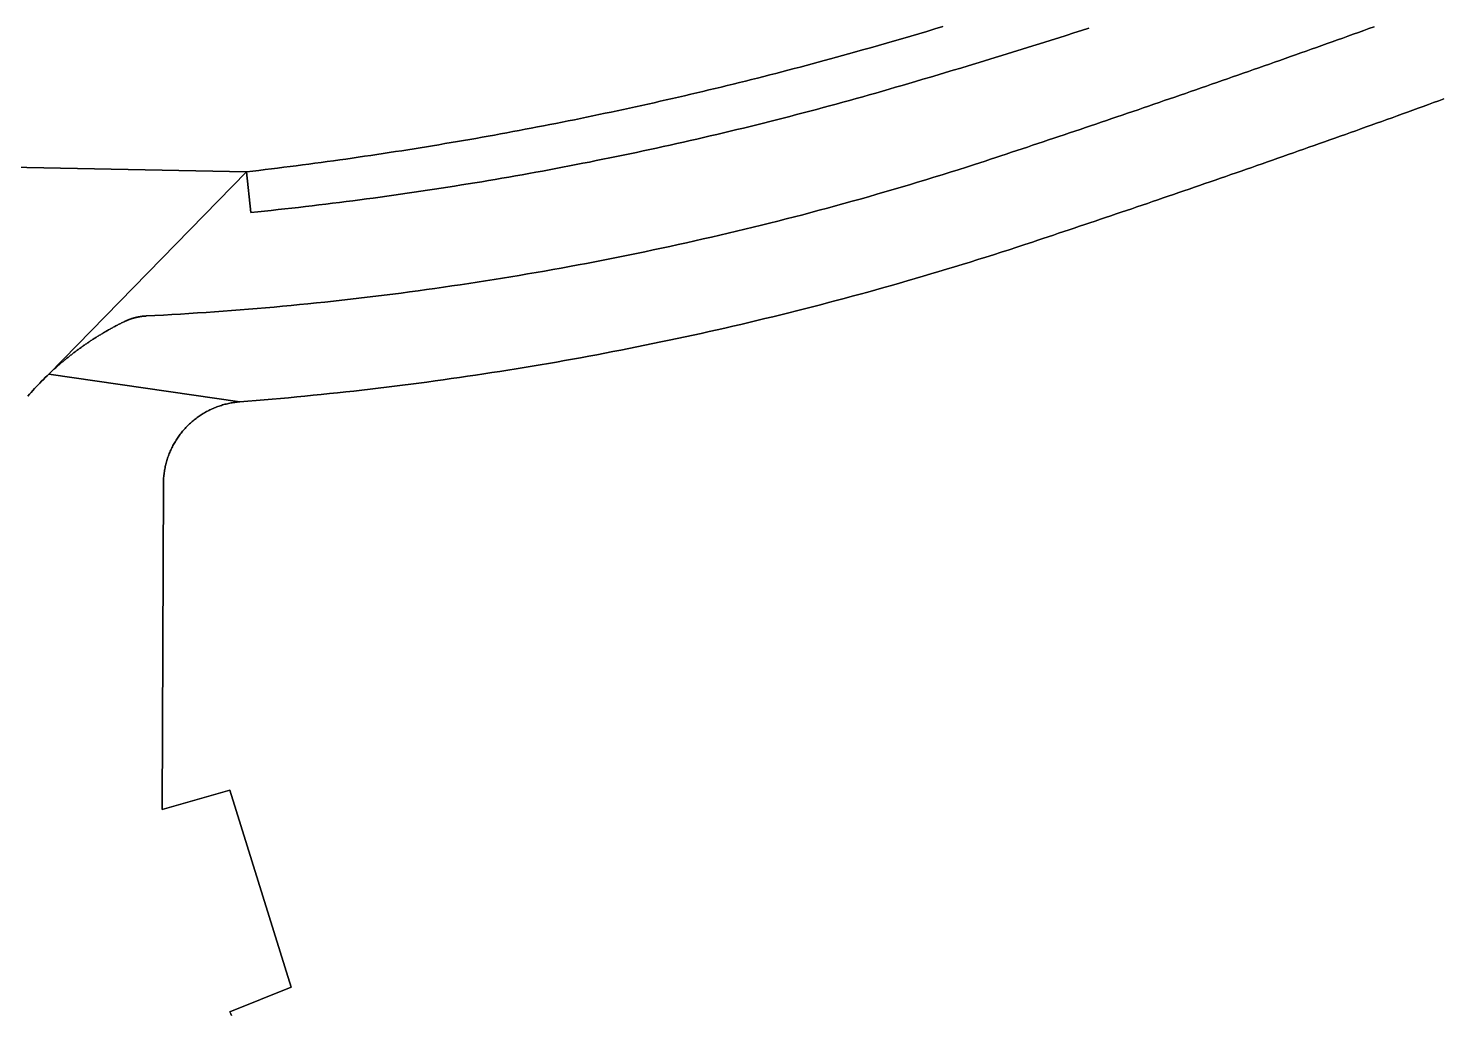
# Model space of a CAD drawing. Header units: metres. Extents: x -127 to 442, y -186 to 462.
# Drawn here: x 101.39 to 140.71, y 94.18 to 121.61 of the extents above; entities that cross this region are included whole.
import ezdxf

# ---------------------------------------------------------------- set-up
doc = ezdxf.new("R2010")
doc.units = ezdxf.units.M

msp = doc.modelspace()

# ---------------------------------------------------------------- linework, layer by layer
at = {"layer": 'road_0', "color": 8}
for points in [[(138.834, 121.651), (138.689, 121.599), (138.543, 121.546), (138.397, 121.494), (138.252, 121.442), (138.106, 121.389), (137.96, 121.337), (137.815, 121.285), (137.669, 121.233), (137.523, 121.181), (137.378, 121.129), (137.232, 121.077), (137.086, 121.025), (136.94, 120.973), (136.794, 120.921), (136.649, 120.87), (136.503, 120.818), (136.357, 120.766), (136.211, 120.715), (136.065, 120.663), (135.919, 120.612), (135.773, 120.56), (135.627, 120.509), (135.481, 120.458), (135.335, 120.406), (135.189, 120.355), (135.043, 120.304), (134.897, 120.253), (134.751, 120.202), (134.605, 120.151), (134.459, 120.1), (134.313, 120.049), (134.166, 119.998), (134.02, 119.948), (133.874, 119.897), (133.728, 119.846), (133.582, 119.796), (133.435, 119.745), (133.289, 119.695), (133.143, 119.644), (132.996, 119.594), (132.85, 119.544), (132.704, 119.493), (132.557, 119.443), (132.411, 119.393), (132.265, 119.343), (132.118, 119.293), (131.972, 119.243), (131.825, 119.193), (131.679, 119.143), (131.532, 119.093), (131.386, 119.043), (131.239, 118.993), (131.093, 118.944), (130.946, 118.894), (130.8, 118.845), (130.653, 118.795), (130.506, 118.746), (130.36, 118.696), (130.213, 118.647), (130.066, 118.598), (129.92, 118.548), (129.773, 118.499), (129.626, 118.45), (129.479, 118.401), (129.333, 118.352), (129.186, 118.303), (129.039, 118.254), (128.892, 118.205), (128.745, 118.156), (128.599, 118.107), (128.452, 118.059), (128.305, 118.01), (128.158, 117.961), (128.011, 117.913), (127.864, 117.864), (127.717, 117.816), (127.717, 117.816), (127.491, 117.744), (127.265, 117.672), (127.039, 117.601), (126.812, 117.53), (126.585, 117.46), (126.358, 117.391), (126.131, 117.322), (125.904, 117.253), (125.677, 117.186), (125.449, 117.119), (125.221, 117.052), (124.993, 116.987), (124.765, 116.921), (124.537, 116.857), (124.308, 116.793), (124.08, 116.729), (123.851, 116.666), (123.622, 116.604), (123.393, 116.543), (123.163, 116.482), (122.934, 116.421), (122.704, 116.361), (122.475, 116.302), (122.245, 116.244), (122.015, 116.186), (121.784, 116.128), (121.554, 116.072), (121.323, 116.015), (121.093, 115.96), (120.862, 115.905), (120.631, 115.851), (120.4, 115.797), (120.168, 115.744), (119.937, 115.691), (119.705, 115.639), (119.474, 115.588), (119.242, 115.538), (119.01, 115.488), (118.778, 115.438), (118.546, 115.389), (118.313, 115.341), (118.081, 115.293), (117.848, 115.246), (117.616, 115.2), (117.383, 115.154), (117.15, 115.109), (116.917, 115.065), (116.684, 115.021), (116.45, 114.977), (116.217, 114.935), (115.983, 114.893), (115.75, 114.851), (115.516, 114.81), (115.282, 114.77), (115.048, 114.731), (114.814, 114.692), (114.58, 114.653), (114.346, 114.615), (114.111, 114.578), (113.877, 114.542), (113.642, 114.506), (113.408, 114.471), (113.173, 114.436), (112.938, 114.402), (112.703, 114.368), (112.468, 114.336), (112.233, 114.303), (111.998, 114.272), (111.763, 114.241), (111.527, 114.211), (111.292, 114.181), (111.057, 114.152), (110.821, 114.123), (110.585, 114.096), (110.35, 114.068), (110.114, 114.042), (109.878, 114.016), (109.642, 113.99), (109.406, 113.966), (109.17, 113.942), (108.934, 113.918), (108.698, 113.895), (108.462, 113.873), (108.225, 113.851), (107.989, 113.83), (107.752, 113.81), (107.516, 113.79), (107.28, 113.771), (107.043, 113.753), (106.806, 113.735), (106.57, 113.718), (106.333, 113.701), (106.096, 113.685), (105.859, 113.67), (105.623, 113.655), (105.386, 113.641), (105.149, 113.627), (104.912, 113.614), (104.675, 113.602), (104.675, 113.602), (104.668, 113.602), (104.662, 113.601), (104.655, 113.601), (104.649, 113.6), (104.642, 113.6), (104.636, 113.6), (104.629, 113.599), (104.623, 113.599), (104.616, 113.598), (104.61, 113.597), (104.603, 113.597), (104.597, 113.596), (104.59, 113.596), (104.584, 113.595), (104.577, 113.594), (104.571, 113.593), (104.564, 113.593), (104.558, 113.592), (104.551, 113.591), (104.545, 113.59), (104.538, 113.589), (104.532, 113.588), (104.525, 113.587), (104.519, 113.587), (104.512, 113.586), (104.506, 113.585), (104.499, 113.583), (104.493, 113.582), (104.486, 113.581), (104.48, 113.58), (104.474, 113.579), (104.467, 113.578), (104.461, 113.577), (104.454, 113.576), (104.448, 113.574), (104.441, 113.573), (104.435, 113.572), (104.429, 113.57), (104.422, 113.569), (104.416, 113.568), (104.409, 113.566), (104.403, 113.565), (104.397, 113.563), (104.39, 113.562), (104.384, 113.56), (104.378, 113.559), (104.371, 113.557), (104.365, 113.556), (104.358, 113.554), (104.352, 113.552), (104.346, 113.551), (104.339, 113.549), (104.333, 113.547), (104.327, 113.546), (104.321, 113.544), (104.314, 113.542), (104.308, 113.54), (104.302, 113.538), (104.295, 113.537), (104.289, 113.535), (104.283, 113.533), (104.277, 113.531), (104.27, 113.529), (104.264, 113.527), (104.258, 113.525), (104.252, 113.523), (104.246, 113.521), (104.239, 113.519), (104.233, 113.516), (104.227, 113.514), (104.221, 113.512), (104.215, 113.51), (104.208, 113.508), (104.202, 113.505), (104.196, 113.503), (104.19, 113.501), (104.184, 113.499), (104.178, 113.496), (104.172, 113.494), (104.166, 113.491), (104.16, 113.489), (104.154, 113.486), (104.147, 113.484), (104.141, 113.482), (104.135, 113.479), (104.129, 113.476), (104.123, 113.474), (104.117, 113.471), (104.111, 113.469), (104.105, 113.466), (104.099, 113.463), (104.093, 113.461), (104.087, 113.458), (104.082, 113.455), (104.076, 113.452), (104.07, 113.45), (104.064, 113.447), (104.058, 113.444), (104.052, 113.441), (104.052, 113.441), (104.029, 113.43), (104.006, 113.418), (103.983, 113.407), (103.959, 113.395), (103.936, 113.383), (103.913, 113.371), (103.89, 113.36), (103.868, 113.348), (103.845, 113.336), (103.822, 113.324), (103.799, 113.312), (103.776, 113.299), (103.753, 113.287), (103.731, 113.275), (103.708, 113.262), (103.685, 113.25), (103.663, 113.237), (103.64, 113.225), (103.618, 113.212), (103.595, 113.199), (103.573, 113.186), (103.55, 113.174), (103.528, 113.161), (103.506, 113.148), (103.483, 113.135), (103.461, 113.121), (103.439, 113.108), (103.417, 113.095), (103.395, 113.081), (103.373, 113.068), (103.351, 113.055), (103.329, 113.041), (103.307, 113.027), (103.285, 113.014), (103.263, 113), (103.241, 112.986), (103.219, 112.972), (103.197, 112.958), (103.176, 112.944), (103.154, 112.93), (103.132, 112.916), (103.111, 112.902), (103.089, 112.887), (103.068, 112.873), (103.046, 112.858), (103.025, 112.844), (103.004, 112.829), (102.982, 112.815), (102.961, 112.8), (102.94, 112.785), (102.919, 112.77), (102.898, 112.756), (102.877, 112.741), (102.856, 112.726), (102.835, 112.71), (102.814, 112.695), (102.793, 112.68), (102.772, 112.665), (102.751, 112.65), (102.73, 112.634), (102.71, 112.619), (102.689, 112.603), (102.668, 112.587), (102.648, 112.572), (102.627, 112.556), (102.607, 112.54), (102.586, 112.524), (102.566, 112.509), (102.546, 112.493), (102.525, 112.477), (102.505, 112.46), (102.485, 112.444), (102.465, 112.428), (102.445, 112.412), (102.425, 112.395), (102.405, 112.379), (102.385, 112.363), (102.365, 112.346), (102.345, 112.329), (102.326, 112.313), (102.306, 112.296), (102.286, 112.279), (102.267, 112.262), (102.247, 112.246), (102.228, 112.229), (102.208, 112.212), (102.189, 112.194), (102.169, 112.177), (102.15, 112.16), (102.131, 112.143), (102.112, 112.126), (102.092, 112.108), (102.073, 112.091), (102.054, 112.073), (102.035, 112.056), (102.016, 112.038), (101.998, 112.02), (101.979, 112.003), (101.96, 111.985), (101.96, 111.985), (107.27, 111.213), (107.27, 111.213), (107.497, 111.231), (107.724, 111.249), (107.951, 111.268), (108.178, 111.288), (108.405, 111.308), (108.632, 111.328), (108.859, 111.35), (109.086, 111.371), (109.313, 111.394), (109.539, 111.416), (109.766, 111.44), (109.993, 111.464), (110.219, 111.488), (110.445, 111.513), (110.672, 111.539), (110.898, 111.565), (111.124, 111.592), (111.351, 111.619), (111.577, 111.647), (111.803, 111.676), (112.029, 111.705), (112.255, 111.734), (112.481, 111.764), (112.706, 111.795), (112.932, 111.826), (113.158, 111.858), (113.383, 111.89), (113.609, 111.923), (113.834, 111.956), (114.059, 111.99), (114.285, 112.025), (114.51, 112.06), (114.735, 112.096), (114.96, 112.132), (115.185, 112.169), (115.409, 112.206), (115.634, 112.244), (115.859, 112.282), (116.083, 112.321), (116.308, 112.361), (116.532, 112.401), (116.756, 112.441), (116.98, 112.483), (117.204, 112.524), (117.428, 112.567), (117.652, 112.609), (117.875, 112.653), (118.099, 112.697), (118.322, 112.741), (118.546, 112.786), (118.769, 112.832), (118.992, 112.878), (119.215, 112.925), (119.438, 112.972), (119.661, 113.02), (119.884, 113.068), (120.106, 113.117), (120.328, 113.166), (120.551, 113.216), (120.773, 113.267), (120.995, 113.318), (121.217, 113.369), (121.439, 113.422), (121.66, 113.474), (121.882, 113.527), (122.103, 113.581), (122.325, 113.636), (122.546, 113.691), (122.767, 113.746), (122.988, 113.802), (123.208, 113.858), (123.429, 113.915), (123.649, 113.973), (123.87, 114.031), (124.09, 114.09), (124.31, 114.149), (124.53, 114.209), (124.749, 114.269), (124.969, 114.33), (125.188, 114.391), (125.408, 114.453), (125.627, 114.516), (125.846, 114.579), (126.065, 114.642), (126.283, 114.706), (126.502, 114.771), (126.72, 114.836), (126.938, 114.902), (127.156, 114.968), (127.374, 115.035), (127.592, 115.102), (127.809, 115.17), (128.027, 115.239), (128.244, 115.307), (128.461, 115.377), (128.678, 115.447), (128.894, 115.517), (129.111, 115.588), (129.327, 115.66), (129.327, 115.66), (129.473, 115.708), (129.618, 115.757), (129.764, 115.805), (129.909, 115.854), (130.055, 115.902), (130.201, 115.951), (130.346, 116), (130.492, 116.049), (130.637, 116.097), (130.782, 116.146), (130.928, 116.195), (131.073, 116.244), (131.219, 116.293), (131.364, 116.342), (131.51, 116.391), (131.655, 116.44), (131.8, 116.49), (131.946, 116.539), (132.091, 116.588), (132.236, 116.638), (132.382, 116.687), (132.527, 116.736), (132.672, 116.786), (132.817, 116.836), (132.962, 116.885), (133.108, 116.935), (133.253, 116.985), (133.398, 117.034), (133.543, 117.084), (133.688, 117.134), (133.833, 117.184), (133.978, 117.234), (134.123, 117.284), (134.268, 117.334), (134.414, 117.384), (134.559, 117.435), (134.704, 117.485), (134.848, 117.535), (134.993, 117.586), (135.138, 117.636), (135.283, 117.686), (135.428, 117.737), (135.573, 117.787), (135.718, 117.838), (135.863, 117.889), (136.008, 117.939), (136.152, 117.99), (136.297, 118.041), (136.442, 118.092), (136.587, 118.143), (136.731, 118.194), (136.876, 118.245), (137.021, 118.296), (137.166, 118.347), (137.31, 118.398), (137.455, 118.45), (137.6, 118.501), (137.744, 118.552), (137.889, 118.604), (138.033, 118.655), (138.178, 118.707), (138.322, 118.758), (138.467, 118.81), (138.611, 118.861), (138.756, 118.913), (138.9, 118.965), (139.045, 119.017), (139.189, 119.069), (139.334, 119.12), (139.478, 119.172), (139.622, 119.224), (139.767, 119.277), (139.911, 119.329), (140.055, 119.381), (140.2, 119.433), (140.344, 119.485), (140.488, 119.538), (140.632, 119.59), (140.777, 119.642)], [(130.897, 121.611), (130.688, 121.544), (130.479, 121.477), (130.27, 121.411), (130.06, 121.344), (129.851, 121.278), (129.641, 121.212), (129.432, 121.146), (129.222, 121.081), (129.012, 121.016), (128.803, 120.951), (128.593, 120.886), (128.383, 120.821), (128.173, 120.757), (127.963, 120.693), (127.753, 120.629), (127.542, 120.565), (127.332, 120.502), (127.122, 120.439), (126.911, 120.376), (126.701, 120.313), (126.49, 120.25), (126.28, 120.188), (126.069, 120.126), (126.069, 120.126), (125.886, 120.072), (125.703, 120.018), (125.52, 119.965), (125.337, 119.912), (125.154, 119.859), (124.971, 119.806), (124.787, 119.754), (124.604, 119.703), (124.42, 119.651), (124.237, 119.6), (124.053, 119.55), (123.869, 119.499), (123.685, 119.45), (123.501, 119.4), (123.317, 119.351), (123.133, 119.302), (122.948, 119.253), (122.764, 119.205), (122.579, 119.157), (122.395, 119.11), (122.21, 119.063), (122.025, 119.016), (121.84, 118.969), (121.655, 118.923), (121.47, 118.878), (121.285, 118.832), (121.1, 118.787), (120.915, 118.743), (120.729, 118.698), (120.544, 118.654), (120.358, 118.611), (120.173, 118.567), (119.987, 118.525), (119.801, 118.482), (119.615, 118.44), (119.429, 118.398), (119.243, 118.357), (119.057, 118.315), (118.871, 118.275), (118.684, 118.234), (118.498, 118.194), (118.312, 118.154), (118.125, 118.115), (117.938, 118.076), (117.752, 118.037), (117.565, 117.999), (117.378, 117.961), (117.191, 117.924), (117.004, 117.886), (116.817, 117.85), (116.63, 117.813), (116.443, 117.777), (116.256, 117.741), (116.069, 117.706), (115.881, 117.671), (115.694, 117.636), (115.506, 117.602), (115.319, 117.568), (115.131, 117.534), (114.943, 117.501), (114.756, 117.468), (114.568, 117.435), (114.38, 117.403), (114.192, 117.371), (114.004, 117.339), (113.816, 117.308), (113.628, 117.278), (113.44, 117.247), (113.251, 117.217), (113.063, 117.187), (112.875, 117.158), (112.686, 117.129), (112.498, 117.1), (112.309, 117.072), (112.121, 117.044), (111.932, 117.017), (111.744, 116.989), (111.555, 116.963), (111.366, 116.936), (111.177, 116.91), (110.988, 116.884), (110.799, 116.859), (110.61, 116.834), (110.421, 116.809), (110.232, 116.785), (110.043, 116.761), (109.854, 116.737), (109.665, 116.714), (109.476, 116.691), (109.286, 116.668), (109.097, 116.646), (108.908, 116.625), (108.718, 116.603), (108.529, 116.582), (108.339, 116.561), (108.15, 116.541), (107.96, 116.521), (107.771, 116.501), (107.581, 116.482), (107.581, 116.482), (107.46, 117.613), (101.96, 111.985), (101.96, 111.985), (101.979, 112.003), (101.998, 112.02), (102.016, 112.038), (102.035, 112.056), (102.054, 112.073), (102.073, 112.091), (102.092, 112.108), (102.112, 112.126), (102.131, 112.143), (102.15, 112.16), (102.169, 112.177), (102.189, 112.194), (102.208, 112.212), (102.228, 112.229), (102.247, 112.246), (102.267, 112.262), (102.286, 112.279), (102.306, 112.296), (102.326, 112.313), (102.345, 112.329), (102.365, 112.346), (102.385, 112.363), (102.405, 112.379), (102.425, 112.395), (102.445, 112.412), (102.465, 112.428), (102.485, 112.444), (102.505, 112.46), (102.525, 112.477), (102.546, 112.493), (102.566, 112.509), (102.586, 112.524), (102.607, 112.54), (102.627, 112.556), (102.648, 112.572), (102.668, 112.587), (102.689, 112.603), (102.71, 112.619), (102.73, 112.634), (102.751, 112.65), (102.772, 112.665), (102.793, 112.68), (102.814, 112.695), (102.835, 112.71), (102.856, 112.726), (102.877, 112.741), (102.898, 112.756), (102.919, 112.77), (102.94, 112.785), (102.961, 112.8), (102.982, 112.815), (103.004, 112.829), (103.025, 112.844), (103.046, 112.858), (103.068, 112.873), (103.089, 112.887), (103.111, 112.902), (103.132, 112.916), (103.154, 112.93), (103.176, 112.944), (103.197, 112.958), (103.219, 112.972), (103.241, 112.986), (103.263, 113), (103.285, 113.014), (103.307, 113.027), (103.329, 113.041), (103.351, 113.055), (103.373, 113.068), (103.395, 113.081), (103.417, 113.095), (103.439, 113.108), (103.461, 113.121), (103.483, 113.135), (103.506, 113.148), (103.528, 113.161), (103.55, 113.174), (103.573, 113.186), (103.595, 113.199), (103.618, 113.212), (103.64, 113.225), (103.663, 113.237), (103.685, 113.25), (103.708, 113.262), (103.731, 113.275), (103.753, 113.287), (103.776, 113.299), (103.799, 113.312), (103.822, 113.324), (103.845, 113.336), (103.868, 113.348), (103.89, 113.36), (103.913, 113.371), (103.936, 113.383), (103.959, 113.395), (103.983, 113.407), (104.006, 113.418), (104.029, 113.43), (104.052, 113.441), (104.052, 113.441), (104.058, 113.444), (104.064, 113.447), (104.07, 113.45), (104.076, 113.452), (104.082, 113.455), (104.087, 113.458), (104.093, 113.461), (104.099, 113.463), (104.105, 113.466), (104.111, 113.469), (104.117, 113.471), (104.123, 113.474), (104.129, 113.476), (104.135, 113.479), (104.141, 113.482), (104.147, 113.484), (104.154, 113.486), (104.16, 113.489), (104.166, 113.491), (104.172, 113.494), (104.178, 113.496), (104.184, 113.499), (104.19, 113.501), (104.196, 113.503), (104.202, 113.505), (104.208, 113.508), (104.215, 113.51), (104.221, 113.512), (104.227, 113.514), (104.233, 113.516), (104.239, 113.519), (104.246, 113.521), (104.252, 113.523), (104.258, 113.525), (104.264, 113.527), (104.27, 113.529), (104.277, 113.531), (104.283, 113.533), (104.289, 113.535), (104.295, 113.537), (104.302, 113.538), (104.308, 113.54), (104.314, 113.542), (104.321, 113.544), (104.327, 113.546), (104.333, 113.547), (104.339, 113.549), (104.346, 113.551), (104.352, 113.552), (104.358, 113.554), (104.365, 113.556), (104.371, 113.557), (104.378, 113.559), (104.384, 113.56), (104.39, 113.562), (104.397, 113.563), (104.403, 113.565), (104.409, 113.566), (104.416, 113.568), (104.422, 113.569), (104.429, 113.57), (104.435, 113.572), (104.441, 113.573), (104.448, 113.574), (104.454, 113.576), (104.461, 113.577), (104.467, 113.578), (104.474, 113.579), (104.48, 113.58), (104.486, 113.581), (104.493, 113.582), (104.499, 113.583), (104.506, 113.585), (104.512, 113.586), (104.519, 113.587), (104.525, 113.587), (104.532, 113.588), (104.538, 113.589), (104.545, 113.59), (104.551, 113.591), (104.558, 113.592), (104.564, 113.593), (104.571, 113.593), (104.577, 113.594), (104.584, 113.595), (104.59, 113.596), (104.597, 113.596), (104.603, 113.597), (104.61, 113.597), (104.616, 113.598), (104.623, 113.599), (104.629, 113.599), (104.636, 113.6), (104.642, 113.6), (104.649, 113.6), (104.655, 113.601), (104.662, 113.601), (104.668, 113.602), (104.675, 113.602), (104.675, 113.602), (104.912, 113.614), (105.149, 113.627), (105.386, 113.641), (105.623, 113.655), (105.859, 113.67), (106.096, 113.685), (106.333, 113.701), (106.57, 113.718), (106.806, 113.735), (107.043, 113.753), (107.28, 113.771), (107.516, 113.79), (107.752, 113.81), (107.989, 113.83), (108.225, 113.851), (108.462, 113.873), (108.698, 113.895), (108.934, 113.918), (109.17, 113.942), (109.406, 113.966), (109.642, 113.99), (109.878, 114.016), (110.114, 114.042), (110.35, 114.068), (110.585, 114.096), (110.821, 114.123), (111.057, 114.152), (111.292, 114.181), (111.527, 114.211), (111.763, 114.241), (111.998, 114.272), (112.233, 114.303), (112.468, 114.336), (112.703, 114.368), (112.938, 114.402), (113.173, 114.436), (113.408, 114.471), (113.642, 114.506), (113.877, 114.542), (114.111, 114.578), (114.346, 114.615), (114.58, 114.653), (114.814, 114.692), (115.048, 114.731), (115.282, 114.77), (115.516, 114.81), (115.75, 114.851), (115.983, 114.893), (116.217, 114.935), (116.45, 114.977), (116.684, 115.021), (116.917, 115.065), (117.15, 115.109), (117.383, 115.154), (117.616, 115.2), (117.848, 115.246), (118.081, 115.293), (118.313, 115.341), (118.546, 115.389), (118.778, 115.438), (119.01, 115.488), (119.242, 115.538), (119.474, 115.588), (119.705, 115.639), (119.937, 115.691), (120.168, 115.744), (120.4, 115.797), (120.631, 115.851), (120.862, 115.905), (121.093, 115.96), (121.323, 116.015), (121.554, 116.072), (121.784, 116.128), (122.015, 116.186), (122.245, 116.244), (122.475, 116.302), (122.704, 116.361), (122.934, 116.421), (123.163, 116.482), (123.393, 116.543), (123.622, 116.604), (123.851, 116.666), (124.08, 116.729), (124.308, 116.793), (124.537, 116.857), (124.765, 116.921), (124.993, 116.987), (125.221, 117.052), (125.449, 117.119), (125.677, 117.186), (125.904, 117.253), (126.131, 117.322), (126.358, 117.391), (126.585, 117.46), (126.812, 117.53), (127.039, 117.601), (127.265, 117.672), (127.491, 117.744), (127.717, 117.816), (127.717, 117.816), (127.864, 117.864), (128.011, 117.913), (128.158, 117.961), (128.305, 118.01), (128.452, 118.059), (128.599, 118.107), (128.745, 118.156), (128.892, 118.205), (129.039, 118.254), (129.186, 118.303), (129.333, 118.352), (129.479, 118.401), (129.626, 118.45), (129.773, 118.499), (129.92, 118.548), (130.066, 118.598), (130.213, 118.647), (130.36, 118.696), (130.506, 118.746), (130.653, 118.795), (130.8, 118.845), (130.946, 118.894), (131.093, 118.944), (131.239, 118.993), (131.386, 119.043), (131.532, 119.093), (131.679, 119.143), (131.825, 119.193), (131.972, 119.243), (132.118, 119.293), (132.265, 119.343), (132.411, 119.393), (132.557, 119.443), (132.704, 119.493), (132.85, 119.544), (132.996, 119.594), (133.143, 119.644), (133.289, 119.695), (133.435, 119.745), (133.582, 119.796), (133.728, 119.846), (133.874, 119.897), (134.02, 119.948), (134.166, 119.998), (134.313, 120.049), (134.459, 120.1), (134.605, 120.151), (134.751, 120.202), (134.897, 120.253), (135.043, 120.304), (135.189, 120.355), (135.335, 120.406), (135.481, 120.458), (135.627, 120.509), (135.773, 120.56), (135.919, 120.612), (136.065, 120.663), (136.211, 120.715), (136.357, 120.766), (136.503, 120.818), (136.649, 120.87), (136.794, 120.921), (136.94, 120.973), (137.086, 121.025), (137.232, 121.077), (137.378, 121.129), (137.523, 121.181), (137.669, 121.233), (137.815, 121.285), (137.96, 121.337), (138.106, 121.389), (138.252, 121.442), (138.397, 121.494), (138.543, 121.546), (138.689, 121.599), (138.834, 121.651)], [(126.832, 121.654), (126.609, 121.588), (126.386, 121.522), (126.163, 121.456), (125.94, 121.391), (125.717, 121.326), (125.493, 121.261), (125.27, 121.197), (125.047, 121.132), (124.823, 121.068), (124.6, 121.004), (124.376, 120.941), (124.376, 120.941), (124.208, 120.894), (124.04, 120.848), (123.872, 120.801), (123.704, 120.755), (123.536, 120.71), (123.367, 120.664), (123.199, 120.619), (123.031, 120.574), (122.862, 120.529), (122.694, 120.485), (122.525, 120.441), (122.356, 120.397), (122.187, 120.353), (122.019, 120.31), (121.85, 120.267), (121.681, 120.224), (121.512, 120.181), (121.343, 120.139), (121.173, 120.097), (121.004, 120.055), (120.835, 120.014), (120.665, 119.973), (120.496, 119.932), (120.326, 119.891), (120.157, 119.851), (119.987, 119.81), (119.818, 119.771), (119.648, 119.731), (119.478, 119.692), (119.308, 119.653), (119.138, 119.614), (118.968, 119.575), (118.798, 119.537), (118.628, 119.499), (118.458, 119.461), (118.287, 119.424), (118.117, 119.387), (117.947, 119.35), (117.776, 119.313), (117.606, 119.277), (117.435, 119.241), (117.265, 119.205), (117.094, 119.169), (116.923, 119.134), (116.752, 119.099), (116.582, 119.064), (116.411, 119.03), (116.24, 118.996), (116.069, 118.962), (115.898, 118.928), (115.727, 118.895), (115.556, 118.862), (115.384, 118.829), (115.213, 118.796), (115.042, 118.764), (114.87, 118.732), (114.699, 118.7), (114.528, 118.669), (114.356, 118.637), (114.185, 118.607), (114.013, 118.576), (113.841, 118.545), (113.67, 118.515), (113.498, 118.486), (113.326, 118.456), (113.154, 118.427), (112.982, 118.398), (112.81, 118.369), (112.638, 118.34), (112.466, 118.312), (112.294, 118.284), (112.122, 118.257), (111.95, 118.229), (111.778, 118.202), (111.606, 118.175), (111.433, 118.149), (111.261, 118.122), (111.089, 118.096), (110.916, 118.071), (110.744, 118.045), (110.571, 118.02), (110.399, 117.995), (110.226, 117.97), (110.054, 117.946), (109.881, 117.922), (109.708, 117.898), (109.535, 117.874), (109.363, 117.851), (109.19, 117.828), (109.017, 117.805), (108.844, 117.783), (108.671, 117.761), (108.498, 117.739), (108.325, 117.717), (108.152, 117.696), (107.979, 117.675), (107.806, 117.654), (107.633, 117.633), (107.46, 117.613), (107.46, 117.613), (107.581, 116.482), (107.581, 116.482), (107.771, 116.501), (107.96, 116.521), (108.15, 116.541), (108.339, 116.561), (108.529, 116.582), (108.718, 116.603), (108.908, 116.625), (109.097, 116.646), (109.286, 116.668), (109.476, 116.691), (109.665, 116.714), (109.854, 116.737), (110.043, 116.761), (110.232, 116.785), (110.421, 116.809), (110.61, 116.834), (110.799, 116.859), (110.988, 116.884), (111.177, 116.91), (111.366, 116.936), (111.555, 116.963), (111.744, 116.989), (111.932, 117.017), (112.121, 117.044), (112.309, 117.072), (112.498, 117.1), (112.686, 117.129), (112.875, 117.158), (113.063, 117.187), (113.251, 117.217), (113.44, 117.247), (113.628, 117.278), (113.816, 117.308), (114.004, 117.339), (114.192, 117.371), (114.38, 117.403), (114.568, 117.435), (114.756, 117.468), (114.943, 117.501), (115.131, 117.534), (115.319, 117.568), (115.506, 117.602), (115.694, 117.636), (115.881, 117.671), (116.069, 117.706), (116.256, 117.741), (116.443, 117.777), (116.63, 117.813), (116.817, 117.85), (117.004, 117.886), (117.191, 117.924), (117.378, 117.961), (117.565, 117.999), (117.752, 118.037), (117.938, 118.076), (118.125, 118.115), (118.312, 118.154), (118.498, 118.194), (118.684, 118.234), (118.871, 118.275), (119.057, 118.315), (119.243, 118.357), (119.429, 118.398), (119.615, 118.44), (119.801, 118.482), (119.987, 118.525), (120.173, 118.567), (120.358, 118.611), (120.544, 118.654), (120.729, 118.698), (120.915, 118.743), (121.1, 118.787), (121.285, 118.832), (121.47, 118.878), (121.655, 118.923), (121.84, 118.969), (122.025, 119.016), (122.21, 119.063), (122.395, 119.11), (122.579, 119.157), (122.764, 119.205), (122.948, 119.253), (123.133, 119.302), (123.317, 119.351), (123.501, 119.4), (123.685, 119.45), (123.869, 119.499), (124.053, 119.55), (124.237, 119.6), (124.42, 119.651), (124.604, 119.703), (124.787, 119.754), (124.971, 119.806), (125.154, 119.859), (125.337, 119.912), (125.52, 119.965), (125.703, 120.018), (125.886, 120.072), (126.069, 120.126), (126.069, 120.126), (126.28, 120.188), (126.49, 120.25), (126.701, 120.313), (126.911, 120.376), (127.122, 120.439), (127.332, 120.502), (127.542, 120.565), (127.753, 120.629), (127.963, 120.693), (128.173, 120.757), (128.383, 120.821), (128.593, 120.886), (128.803, 120.951), (129.012, 121.016), (129.222, 121.081), (129.432, 121.146), (129.641, 121.212), (129.851, 121.278), (130.06, 121.344), (130.27, 121.411), (130.479, 121.477), (130.688, 121.544), (130.897, 121.611)], [(101.375, 111.37), (101.422, 111.423), (101.468, 111.476), (101.516, 111.529), (101.563, 111.581), (101.611, 111.633), (101.66, 111.685), (101.709, 111.736), (101.758, 111.787), (101.808, 111.837), (101.858, 111.887), (101.909, 111.936), (101.96, 111.985), (101.96, 111.985), (107.46, 117.613), (93.815, 117.885)], [(107.039, 94.133), (107.019, 94.185), (107, 94.238), (107, 94.238), (108.698, 94.927), (106.993, 100.402), (105.113, 99.867), (105.147, 108.928), (105.147, 108.928), (105.147, 108.963), (105.148, 108.997), (105.15, 109.032), (105.152, 109.066), (105.154, 109.101), (105.157, 109.135), (105.161, 109.17), (105.165, 109.204), (105.169, 109.239), (105.174, 109.273), (105.18, 109.307), (105.186, 109.341), (105.192, 109.375), (105.2, 109.409), (105.207, 109.443), (105.215, 109.476), (105.224, 109.51), (105.233, 109.543), (105.243, 109.577), (105.253, 109.61), (105.263, 109.643), (105.275, 109.675), (105.286, 109.708), (105.298, 109.74), (105.311, 109.773), (105.324, 109.805), (105.338, 109.837), (105.352, 109.868), (105.366, 109.9), (105.381, 109.931), (105.397, 109.962), (105.412, 109.993), (105.429, 110.023), (105.446, 110.053), (105.463, 110.083), (105.481, 110.113), (105.499, 110.143), (105.518, 110.172), (105.537, 110.201), (105.556, 110.229), (105.576, 110.258), (105.596, 110.286), (105.617, 110.313), (105.638, 110.341), (105.66, 110.368), (105.682, 110.394), (105.704, 110.421), (105.727, 110.447), (105.75, 110.473), (105.774, 110.498), (105.798, 110.523), (105.822, 110.548), (105.847, 110.572), (105.872, 110.596), (105.897, 110.619), (105.923, 110.642), (105.949, 110.665), (105.976, 110.688), (106.002, 110.71), (106.029, 110.731), (106.057, 110.752), (106.085, 110.773), (106.113, 110.793), (106.141, 110.813), (106.17, 110.833), (106.199, 110.852), (106.228, 110.87), (106.257, 110.888), (106.287, 110.906), (106.317, 110.923), (106.347, 110.94), (106.378, 110.956), (106.409, 110.972), (106.44, 110.988), (106.471, 111.002), (106.502, 111.017), (106.534, 111.031), (106.566, 111.044), (106.598, 111.057), (106.63, 111.07), (106.663, 111.082), (106.695, 111.094), (106.728, 111.105), (106.761, 111.115), (106.794, 111.125), (106.827, 111.135), (106.861, 111.144), (106.894, 111.152), (106.928, 111.161), (106.962, 111.168), (106.996, 111.175), (107.03, 111.182), (107.064, 111.188), (107.098, 111.193), (107.132, 111.198), (107.167, 111.203), (107.201, 111.207), (107.236, 111.21), (107.27, 111.213), (107.27, 111.213), (101.96, 111.985), (101.96, 111.985), (101.909, 111.936), (101.858, 111.887), (101.808, 111.837), (101.758, 111.787), (101.709, 111.736), (101.66, 111.685), (101.611, 111.633), (101.563, 111.581), (101.516, 111.529), (101.468, 111.476), (101.422, 111.423), (101.375, 111.37)]]:
    msp.add_lwpolyline(points, dxfattribs=at)
at = {"layer": 'road_1', "color": 7}
msp.add_lwpolyline([(93.815, 117.885), (107.46, 117.613), (107.46, 117.613), (107.633, 117.633), (107.806, 117.654), (107.979, 117.675), (108.152, 117.696), (108.325, 117.717), (108.498, 117.739), (108.671, 117.761), (108.844, 117.783), (109.017, 117.805), (109.19, 117.828), (109.363, 117.851), (109.535, 117.874), (109.708, 117.898), (109.881, 117.922), (110.054, 117.946), (110.226, 117.97), (110.399, 117.995), (110.571, 118.02), (110.744, 118.045), (110.916, 118.071), (111.089, 118.096), (111.261, 118.122), (111.433, 118.149), (111.606, 118.175), (111.778, 118.202), (111.95, 118.229), (112.122, 118.257), (112.294, 118.284), (112.466, 118.312), (112.638, 118.34), (112.81, 118.369), (112.982, 118.398), (113.154, 118.427), (113.326, 118.456), (113.498, 118.486), (113.67, 118.515), (113.841, 118.545), (114.013, 118.576), (114.185, 118.607), (114.356, 118.637), (114.528, 118.669), (114.699, 118.7), (114.87, 118.732), (115.042, 118.764), (115.213, 118.796), (115.384, 118.829), (115.556, 118.862), (115.727, 118.895), (115.898, 118.928), (116.069, 118.962), (116.24, 118.996), (116.411, 119.03), (116.582, 119.064), (116.752, 119.099), (116.923, 119.134), (117.094, 119.169), (117.265, 119.205), (117.435, 119.241), (117.606, 119.277), (117.776, 119.313), (117.947, 119.35), (118.117, 119.387), (118.287, 119.424), (118.458, 119.461), (118.628, 119.499), (118.798, 119.537), (118.968, 119.575), (119.138, 119.614), (119.308, 119.653), (119.478, 119.692), (119.648, 119.731), (119.818, 119.771), (119.987, 119.81), (120.157, 119.851), (120.326, 119.891), (120.496, 119.932), (120.665, 119.973), (120.835, 120.014), (121.004, 120.055), (121.173, 120.097), (121.343, 120.139), (121.512, 120.181), (121.681, 120.224), (121.85, 120.267), (122.019, 120.31), (122.187, 120.353), (122.356, 120.397), (122.525, 120.441), (122.694, 120.485), (122.862, 120.529), (123.031, 120.574), (123.199, 120.619), (123.367, 120.664), (123.536, 120.71), (123.704, 120.755), (123.872, 120.801), (124.04, 120.848), (124.208, 120.894), (124.376, 120.941), (124.376, 120.941), (124.6, 121.004), (124.823, 121.068), (125.047, 121.132), (125.27, 121.197), (125.493, 121.261), (125.717, 121.326), (125.94, 121.391), (126.163, 121.456), (126.386, 121.522), (126.609, 121.588), (126.832, 121.654)], dxfattribs=at)
at = {"layer": 'terrain_5', "color": 3}
msp.add_lwpolyline([(140.777, 119.642), (140.632, 119.59), (140.488, 119.538), (140.344, 119.485), (140.2, 119.433), (140.055, 119.381), (139.911, 119.329), (139.767, 119.277), (139.622, 119.224), (139.478, 119.172), (139.334, 119.12), (139.189, 119.069), (139.045, 119.017), (138.9, 118.965), (138.756, 118.913), (138.611, 118.861), (138.467, 118.81), (138.322, 118.758), (138.178, 118.707), (138.033, 118.655), (137.889, 118.604), (137.744, 118.552), (137.6, 118.501), (137.455, 118.45), (137.31, 118.398), (137.166, 118.347), (137.021, 118.296), (136.876, 118.245), (136.731, 118.194), (136.587, 118.143), (136.442, 118.092), (136.297, 118.041), (136.152, 117.99), (136.008, 117.939), (135.863, 117.889), (135.718, 117.838), (135.573, 117.787), (135.428, 117.737), (135.283, 117.686), (135.138, 117.636), (134.993, 117.586), (134.848, 117.535), (134.704, 117.485), (134.559, 117.435), (134.414, 117.384), (134.268, 117.334), (134.123, 117.284), (133.978, 117.234), (133.833, 117.184), (133.688, 117.134), (133.543, 117.084), (133.398, 117.034), (133.253, 116.985), (133.108, 116.935), (132.962, 116.885), (132.817, 116.836), (132.672, 116.786), (132.527, 116.736), (132.382, 116.687), (132.236, 116.638), (132.091, 116.588), (131.946, 116.539), (131.8, 116.49), (131.655, 116.44), (131.51, 116.391), (131.364, 116.342), (131.219, 116.293), (131.073, 116.244), (130.928, 116.195), (130.782, 116.146), (130.637, 116.097), (130.492, 116.049), (130.346, 116), (130.201, 115.951), (130.055, 115.902), (129.909, 115.854), (129.764, 115.805), (129.618, 115.757), (129.473, 115.708), (129.327, 115.66), (129.327, 115.66), (129.111, 115.588), (128.894, 115.517), (128.678, 115.447), (128.461, 115.377), (128.244, 115.307), (128.027, 115.239), (127.809, 115.17), (127.592, 115.102), (127.374, 115.035), (127.156, 114.968), (126.938, 114.902), (126.72, 114.836), (126.502, 114.771), (126.283, 114.706), (126.065, 114.642), (125.846, 114.579), (125.627, 114.516), (125.408, 114.453), (125.188, 114.391), (124.969, 114.33), (124.749, 114.269), (124.53, 114.209), (124.31, 114.149), (124.09, 114.09), (123.87, 114.031), (123.649, 113.973), (123.429, 113.915), (123.208, 113.858), (122.988, 113.802), (122.767, 113.746), (122.546, 113.691), (122.325, 113.636), (122.103, 113.581), (121.882, 113.527), (121.66, 113.474), (121.439, 113.422), (121.217, 113.369), (120.995, 113.318), (120.773, 113.267), (120.551, 113.216), (120.328, 113.166), (120.106, 113.117), (119.884, 113.068), (119.661, 113.02), (119.438, 112.972), (119.215, 112.925), (118.992, 112.878), (118.769, 112.832), (118.546, 112.786), (118.322, 112.741), (118.099, 112.697), (117.875, 112.653), (117.652, 112.609), (117.428, 112.567), (117.204, 112.524), (116.98, 112.483), (116.756, 112.441), (116.532, 112.401), (116.308, 112.361), (116.083, 112.321), (115.859, 112.282), (115.634, 112.244), (115.409, 112.206), (115.185, 112.169), (114.96, 112.132), (114.735, 112.096), (114.51, 112.06), (114.285, 112.025), (114.059, 111.99), (113.834, 111.956), (113.609, 111.923), (113.383, 111.89), (113.158, 111.858), (112.932, 111.826), (112.706, 111.795), (112.481, 111.764), (112.255, 111.734), (112.029, 111.705), (111.803, 111.676), (111.577, 111.647), (111.351, 111.619), (111.124, 111.592), (110.898, 111.565), (110.672, 111.539), (110.445, 111.513), (110.219, 111.488), (109.993, 111.464), (109.766, 111.44), (109.539, 111.416), (109.313, 111.394), (109.086, 111.371), (108.859, 111.35), (108.632, 111.328), (108.405, 111.308), (108.178, 111.288), (107.951, 111.268), (107.724, 111.249), (107.497, 111.231), (107.27, 111.213), (107.27, 111.213), (107.236, 111.21), (107.201, 111.207), (107.167, 111.203), (107.132, 111.198), (107.098, 111.193), (107.064, 111.188), (107.03, 111.182), (106.996, 111.175), (106.962, 111.168), (106.928, 111.161), (106.894, 111.152), (106.861, 111.144), (106.827, 111.135), (106.794, 111.125), (106.761, 111.115), (106.728, 111.105), (106.695, 111.094), (106.663, 111.082), (106.63, 111.07), (106.598, 111.057), (106.566, 111.044), (106.534, 111.031), (106.502, 111.017), (106.471, 111.002), (106.44, 110.988), (106.409, 110.972), (106.378, 110.956), (106.347, 110.94), (106.317, 110.923), (106.287, 110.906), (106.257, 110.888), (106.228, 110.87), (106.199, 110.852), (106.17, 110.833), (106.141, 110.813), (106.113, 110.793), (106.085, 110.773), (106.057, 110.752), (106.029, 110.731), (106.002, 110.71), (105.976, 110.688), (105.949, 110.665), (105.923, 110.642), (105.897, 110.619), (105.872, 110.596), (105.847, 110.572), (105.822, 110.548), (105.798, 110.523), (105.774, 110.498), (105.75, 110.473), (105.727, 110.447), (105.704, 110.421), (105.682, 110.394), (105.66, 110.368), (105.638, 110.341), (105.617, 110.313), (105.596, 110.286), (105.576, 110.258), (105.556, 110.229), (105.537, 110.201), (105.518, 110.172), (105.499, 110.143), (105.481, 110.113), (105.463, 110.083), (105.446, 110.053), (105.429, 110.023), (105.412, 109.993), (105.397, 109.962), (105.381, 109.931), (105.366, 109.9), (105.352, 109.868), (105.338, 109.837), (105.324, 109.805), (105.311, 109.773), (105.298, 109.74), (105.286, 109.708), (105.275, 109.675), (105.263, 109.643), (105.253, 109.61), (105.243, 109.577), (105.233, 109.543), (105.224, 109.51), (105.215, 109.476), (105.207, 109.443), (105.2, 109.409), (105.192, 109.375), (105.186, 109.341), (105.18, 109.307), (105.174, 109.273), (105.169, 109.239), (105.165, 109.204), (105.161, 109.17), (105.157, 109.135), (105.154, 109.101), (105.152, 109.066), (105.15, 109.032), (105.148, 108.997), (105.147, 108.963), (105.147, 108.928), (105.147, 108.928), (105.113, 99.867), (106.993, 100.402), (108.698, 94.927), (107, 94.238), (107, 94.238), (107.019, 94.185), (107.039, 94.133)], dxfattribs=at)

doc.saveas('drawing.dxf')
